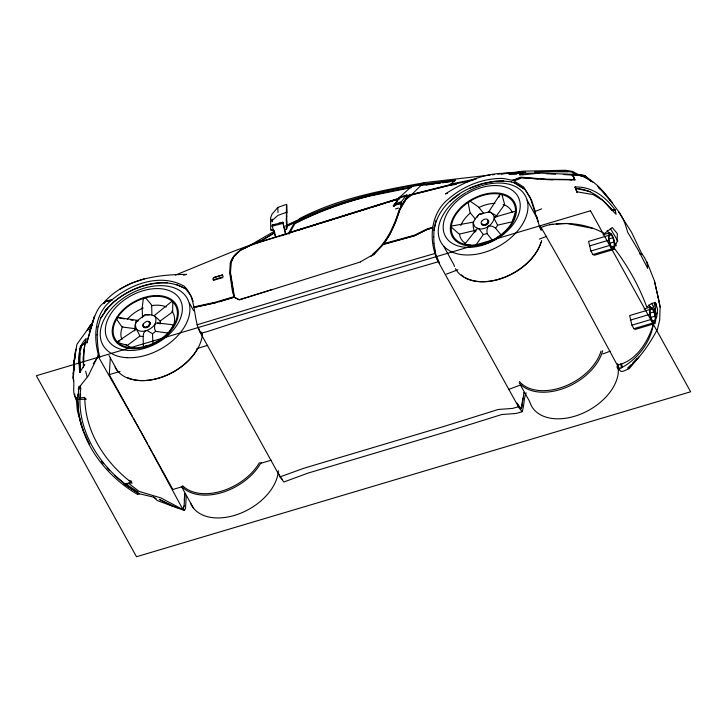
<?xml version="1.0" encoding="UTF-8"?>
<svg xmlns="http://www.w3.org/2000/svg" width="727" height="727" viewBox="0 0 727 727"><rect width="100%" height="100%" fill="white"/><g stroke="black" fill="none" stroke-linecap="round" stroke-linejoin="round"><path stroke-width="1.09" d="M272.189 220.39L272.189 221.862L272.18 219.19L272.189 220.39L278.005 215.356L286.792 212.229L286.611 204.405L286.483 207.658M274.043 230.404L270.689 229.841L270.608 217.773L272.034 214.156L277.814 207.431L286.602 204.314M286.383 210.821L286.474 223.934M286.765 216.055L286.656 229.05L284.466 229.441M286.711 220.944L286.656 229.05M286.747 216.164L286.792 212.229M74.817 394.025L74.772 396.215L76.853 401.295M286.411 211.393L286.474 206.722M659.262 302.614L660.116 307.085L659.698 320.007L657.472 329.177M571.54 174.753L572.84 174.371L574.939 179.905L546.095 179.533L521.395 177.524C514.434 182.695 510.054 179.205 502.448 178.415C482.692 178.288 463.299 186.039 448.477 198.998C429.875 213.802 428.303 241.646 438.236 261.775L518.433 406.738L522.05 411.764L516.152 413.445L501.766 414.535L449.095 431.002L307.748 473.195L283.83 482.019L280.095 476.867L200.625 333.22C192.391 318.517 197.253 298.779 184.185 286.211C160.74 272.97 131.233 283.721 112.022 299.788L105.36 301.069L103.879 303.759M433.765 237.12L433.983 230.223M79.806 361.71L80.143 352.913M272.116 230.305L270.898 229.996M93.283 363.691L98.236 356.457L98.327 354.313M132.296 416.226L109.286 374.632L110.331 357.811M134.786 330.912L135.022 325.196L136.249 321.443L145.273 314.755L150.734 314.846L154.56 315.954L160.14 321.043L160.258 323.86L157.659 322.997L155.687 323.27C151.934 329.349 142.547 334.338 136.094 329.149L117.574 341.608L117.692 342.526L127.37 345.389L139.802 336.128L143.119 336.546L143.628 333.393L144.764 331.376L145.809 330.549L147.336 330.612L152.525 333.748L152.897 344.671M73.1 377.031L74.336 360.419L76.908 344.353L92.747 322.325M83.996 349.632L83.569 366.117M488.19 221.953L488.244 221.317M77.68 397.369L77.98 394.061M78.38 389.645L78.58 387.446M78.943 388.554C72.309 432.111 101.189 473.213 137.521 494.433L139.457 493.86C103.125 472.641 74.245 431.529 80.879 387.982L78.943 388.554L78.834 386.346M137.521 494.433L137.757 491.852L126.398 484.336M74.49 362.182L73.309 374.105L74.081 360.547L75.772 349.187L74.699 360.019M79.452 388.872L79.679 386.646L88.294 375.841L98.445 355.003C93.165 336.001 94.783 313.237 111.513 300.242L112.022 299.788M184.822 493.324L184.131 505.919L183.122 508.055L184.485 510.518L185.494 508.391L186.257 495.914M184.24 500.131L184.894 493.451M97.154 334.856L97.927 326.814M399.168 197.935L393.425 206.332L394.779 205.15L401.04 203.287L401.867 205.268L401.304 201.797L405.92 195.954L407.011 197.944L405.621 199.416M79.925 372.197L80.433 372.269C80.633 363.445 75.59 347.106 85.232 342.962L86.113 338.655C76.871 346.724 78.707 362.528 80.588 372.297M655.091 311.329L656.163 303.777M654.109 306.749L654.745 302.477M475.64 231.868L475.903 230.059L477.839 228.405C486.672 232.104 501.557 217.455 489.535 211.821L478.984 214.292L475.349 218.736L473.132 222.58L473.195 226.733L474.413 231.895M157.659 322.997L173.726 324.86L169.473 331.494M522.867 398.169L521.659 407.311L520.65 408.174L517.042 403.14L518.433 406.738L520.732 409.383L521.704 407.393L523.949 392.844M85.041 342.617L83.151 358.102L83.487 367.671M84.014 349.66L85.023 344.071M85.032 343.026L85.795 339.155M434.11 229.668L436.018 220.263M653.364 323.515C650.91 341.181 639.642 356.357 624.82 365.881L618.214 369.198L616.85 366.735L619.749 368.952M84.25 365.663L84.777 364.736M128.579 483.273L139.084 491.425L160.812 497.886L182.95 509.591L184.058 505.801M405.92 195.954L407.011 197.944M512.426 220.944L515.561 212.02L515.116 211.275L494.614 217.173L494.451 219.154L497.595 225.143L496.786 226.67L495.523 228.105L492.315 226.233L488.399 225.933L486.936 229.741L487.09 233.612L492.243 240.092M98 326.941L100.717 318.026L107.423 308.203L113.385 302.259C132.623 286.147 162.176 275.397 185.621 288.801M398.959 199.007L399.623 197.281L406.911 195.036L408.919 196.454L405.493 199.189L399.114 209.976C393.998 226.46 386.619 242.945 372.824 253.996M653.064 325.405C647.403 342.699 636.18 360.828 617.35 365.245L578.956 293.953L541.233 227.633M91.375 326.914L89.348 331.539C93.928 320.916 96.636 300.86 111.513 300.242M526.13 392.798C523.576 398.541 524.367 405.811 522.05 411.764M608.481 235.484L609.453 232.931L611.262 233.54C614.006 238.129 616.078 244.272 613.815 249.425L594.377 255.232L592.868 254.55L590.924 251.033L588.579 241.409L608.481 235.484L608.717 240.21L610.062 245.308L612.016 248.825L613.815 249.425M614.297 245.99L613.479 248.143L611.952 247.634C609.635 243.754 607.89 238.574 609.799 234.221L611.316 234.73L612.961 237.702L614.097 242L614.297 245.99L611.334 246.807M649.502 309.629L650.474 307.085L652.283 307.675C655.027 312.274 657.099 318.417 654.836 323.57L635.398 329.376L633.889 328.695L631.945 325.178L629.591 315.554L649.502 309.629L649.738 314.355L651.083 319.453L653.037 322.97L654.836 323.57M655.318 320.134L654.5 322.288L652.973 321.779C650.656 317.899 648.902 312.71 650.819 308.366L652.337 308.875L653.982 311.847L655.118 316.145L655.318 320.134L652.355 320.952M213.456 277.669L222.553 274.951L213.456 277.669L212.866 279.177L213.529 280.313L222.635 277.596L223.216 276.087M498.677 197.508L499.912 194.563L501.248 194.227L502.057 195.036L504.656 204.451L496.514 215.828L497.595 216.71M89.348 331.539L91.993 325.505M411.255 194.963L408.447 195.881M450.958 185.012L451.231 184.431L411.627 194.409L411.364 195L449.859 185.294M103.879 303.35L104.697 301.669M397.46 200.579L393.861 206.114L398.923 198.18L406.911 195.036M80.343 346.088L78.998 361.755L79.652 372.542M488.135 222.598L485.754 224.861L482.728 224.952M173.081 325.551L173.726 324.86M257.912 242.773L288.564 233.285L294.535 222.553L295.017 223.425L289.591 233.185M655.154 319.607L656.735 316.772L657.562 309.329L655.345 302.323L651.201 303.741L646.785 307.112C639.042 285.884 627.764 265.837 614.033 247.907L617.023 241.964L617.387 233.712L612.325 227.551L604.41 233.567C587.116 223.716 566.433 221.381 547.049 225.315L539.979 227.778L530.201 197.617L523.667 187.057L513.516 180.596M657.408 329.367C649.665 343.798 640.451 357.593 627.783 368.225L630.909 364.945M80.979 345.843L80.57 349.705L81.188 346.216L85.014 342.99M87.703 330.094L92.374 323.033M393.425 206.332L394.57 205.196L401.104 203.342L401.767 205.468L400.595 207.44L401.04 203.287M87.295 330.322L90.639 324.733M79.743 372.533L84.414 364.927M655.463 315.527L657.272 312.655M499.912 194.563L488.353 212.429L489.535 211.821L496.514 215.828M372.478 255.368L383.265 244.327C391.262 234.176 395.897 221.944 399.868 209.767L406.257 198.971L411.228 194.791L451.549 184.649M476.93 217.364L478.984 214.292L482.301 213.856M100.78 318.153L107.487 308.33L113.448 302.377C128.106 289.6 147.726 282.376 167.174 282.721M475.894 245.09L483.328 234.512L487.09 233.612M393.189 206.032L395.77 202.415M402.449 203.86L404.984 200.307M213.529 280.313L214.111 279.504L221.662 277.26L222.635 277.596M473.586 222.117L473.132 222.58L474.704 226.706L479.193 229.159L483.328 234.512M475.903 230.059L464.78 244.199L465.462 244.79L471.014 245.181M638.933 356.921L629.282 368.634L623.048 371.297L621.112 371.415L618.214 369.198M494.842 239.637L498.622 236.33M393.852 205.686L394.743 204.832L401.15 202.997M371.015 256.322L374.632 253.723L383.311 244.399L414.454 235.802L426.813 229.65L432.665 227.842M632.463 363.309L637.152 358.393M406.866 197.908L410.482 195L410.991 195.418L405.966 199.38L402.822 203.869L399.714 209.839L395.661 221.508L389.754 234.521L383.265 244.327L414.599 235.684L427.003 229.514L432.801 227.724M411.446 194.827L421.705 184.722L422.151 185.521M236.011 254.641L233.567 256.922L230.759 263.038L230.277 273.252L234.085 297.216L239.074 299.778M168.519 333.102L155.732 331.348L152.525 333.748M397.533 199.198L411.473 186.548L421.705 184.722M143.065 316.59L145.273 314.755L149.053 314.8M434.028 230.305C438.626 196.972 480.42 176.879 511.326 181.941M105.106 310.556L107.687 308.384M105.115 310.847L107.696 308.666M451.149 185.294L450.813 184.067L455.538 180.096L421.669 184.276C374.95 191.801 328.35 203.324 286.556 226.17M111.913 300.306L105.188 301.732L105.106 301.232C125.871 278.768 157.641 274.497 186.657 274.379L183.522 275.251M449.84 201.461L459.037 194.391M399.259 198.189L398.242 199.398M160.14 321.043L172.635 311.883L172.817 301.732L171.699 301.56L154.388 315.482L154.56 315.954C158.677 320.861 151.87 326.06 155.732 331.348M139.802 336.128C138.266 331.203 133.595 326.959 136.249 321.443L137.903 320.425L118.128 317.545L116.938 318.408L116.893 319.598L122.009 326.986L134.804 328.631M576.911 192.119L576.011 188.457C591.16 189.129 602.983 198.825 611.98 210.158L615.133 210.03L616.123 214.329L602.81 200.416L593.087 194.582L576.802 191.783L575.193 186.975C592.351 186.539 605.555 196.799 615.133 210.03M274.797 232.44L257.413 242.991L251.378 245.19M258.867 242.209L274.061 233.185M248.725 246.035L274.006 231.486M257.222 241.827L259.166 240.692M360.356 261.884L374.632 253.723M246.626 246.671C239.565 250.188 232.358 255.177 230.195 263.192L229.787 273.134L232.349 290.8L234.085 297.216L219.272 301.741M243.663 248.816L252.851 244.163L399.668 198.371M574.939 179.905L572.067 174.316L539.652 173.071L508.636 173.489M147.327 345.525L144.755 346.297L143.428 347.488L143.119 336.546M119.61 289.382L131.433 283.203L144.573 278.668M285.684 226.951L294.535 222.553M294.044 223.762C330.594 204.587 370.861 194.136 411.364 187.312M295.162 223.507C318.799 211.466 343.835 202.406 369.58 196.072M285.756 225.652L303.877 217.282M572.54 174.825L572.067 174.316L572.84 174.371C595.677 175.507 607.945 197.88 620.531 214.101M249.134 245.953L252.896 244.072L240.401 250.388L233.83 256.513L230.995 262.665L230.514 272.907L234.403 296.607M299.179 218.818C338.182 198.362 381.848 190.383 424.759 182.613L421.669 184.276L422.378 185.549L422.087 184.213L425.186 182.541L490.216 175.025M175.361 275.115L231.886 251.933L251.669 244.517M534.727 211.648L541.606 208.867M512.78 180.287L520.796 177.179L545.65 179.169L574.275 179.542M513.335 180.614L520.45 177.697L527.857 178.17M446.314 274.143L457.946 269.762M539.334 239.092L546.731 236.302M508.809 389.399L520.432 385.019L529.765 401.722A48.182 31.479 -29.2 0 0 582.427 413.409A48.182 31.479 -29.2 0 0 617.559 363.618M602.874 353.949L610.28 351.159M279.041 473.986L280.095 476.867L304.14 468.161L445.478 425.967L498.149 409.501L512.535 408.41L518.433 406.738M447.405 193.218L445.351 193.955C463.617 182.268 484.309 172.799 506.428 173.335M469.969 188.157L481.847 183.886L494.251 181.287L503.811 180.878M234.085 297.216L215.419 302.795L193.991 307.476M288.61 232.804L398.987 198.326M281.004 235.802L295.671 230.995M233.585 296.816L215.283 302.241L193.855 306.894M608.39 235.675L611.316 234.73M649.411 309.82L652.337 308.875M403.04 196.99L406.057 195.827L407.147 197.789M278.65 223.407L282.976 222.244L283.003 223.316L272.189 226.224L275.478 236.857M272.461 289.419L239.501 299.66M360.319 262.002L239.619 299.788L233.921 297.207M406.557 195.963L410.882 194.618M407.238 196.008L410.482 195M296.316 230.75L303.813 228.423M308.103 227.088L317.744 224.089M319.88 223.416L334.874 218.745M335.947 218.418L369.143 208.076M371.288 207.413L374.496 206.413M375.568 206.077L383.138 203.724M387.464 202.37L398.278 199.007M296.743 230.668L335.301 218.654M336.374 218.327L399.795 198.58M395.27 203.669L401.304 201.797M610.017 238.61L612.961 237.702M650.047 313.064L653.982 311.847M589.279 246.008L608.717 240.21M590.924 251.033L610.062 245.308M592.868 254.55L612.016 248.825M630.3 320.153L649.738 314.355M631.945 325.178L651.083 319.453M633.889 328.695L653.037 322.97M432.747 227.206L426.885 229.014L414.535 235.166L383.865 243.636M146.018 327.404L149.071 325.86L149.971 323.888L149.38 322.897M434.537 253.587L362.537 274.552L196.89 324.86M433.901 243.309L435.864 254.913L439.571 263.11L438.236 261.775L366.244 282.748L244.899 319.371L206.659 331.794L200.625 333.22L198.317 327.45M109.286 374.632L120.1 371.415M196.853 348.569L207.668 345.352M603.019 234.848L609.453 232.931M644.04 308.993L650.474 307.085M182.559 486.599L172.835 489.498L153.115 453.848M260.402 463.426L271.207 460.209M395.506 208.94L398.56 208.04M609.162 243.445L614.097 242M650.183 317.59L655.118 316.145M272.189 226.224L272.162 225.152L275.406 224.279M194.027 307.385L215.474 302.732M117.574 341.608L119.946 341.008M473.804 230.704L459.264 234.139L451.149 226.997L451.885 225.979L473.504 222.108M272.162 225.152L282.976 222.244L285.629 233.631M497.595 225.143L512.162 221.835M370.679 195.836L411.373 187.584M494.614 217.173L496.041 216.864M450.813 184.067L476.548 178.806M450.831 184.812L473.313 180.187M452.221 185.067L456.474 184.185M466.062 182.186L468.197 181.741M501.366 174.116L523.058 171.172L565.279 170.263L572.331 171.363L579.31 175.062M422.451 185.267L454.684 180.687M426.077 185.04L434.855 183.831M437.045 183.531L440.344 183.086M442.534 182.786L450.213 181.732M452.412 181.432L454.602 181.132L453.902 179.86M492.343 174.834L494.542 174.562M497.85 174.144L508.873 172.762M79.497 398.096L84.814 397.424C84.914 431.811 105.324 462.899 132.178 483.037L124.217 483.646M514.652 183.004L525.03 189.52L530.974 199.116M509.218 173.98L511.399 173.726M514.671 173.344L525.621 172.263M524.14 392.407L523.994 392.925M513.553 172.844L509.173 173.299L508.855 173.871L516.606 173.762M515.752 172.617L523.422 171.826M522.077 174.889L539.652 173.071M611.752 209.712L614.86 209.521M549.73 224.479L552.983 224.289M556.228 224.107L567.069 223.471L592.914 228.423M534.509 172.008L565.615 171.127L572.658 172.217L576.456 174.326M79.534 399.359L86.24 399.196L84.441 398.478M509.118 173.998L516.87 173.889M539.143 171.663L567.987 171.854M552.893 179.76L542.487 179.351M546.568 173.744L555.492 174.126M563.307 174.471L578.129 175.534M569.759 179.76L571.731 179.869M532.364 178.533L537.989 178.987M639.642 253.441L641.723 253.678C644.976 257.731 648.039 263.365 647.603 268.263L638.361 250.288L627.637 232.186C625.602 225.061 623.284 217.373 618.55 211.784L631.572 232.304L641.723 253.678M639.896 253.932L642.014 254.196M80.642 346.152L81.188 346.216M130.815 320.007L132.941 320.289M136.131 320.716L138.257 320.998M80.515 346.452L80.806 346.143M138.875 493.651L153.697 497.15L156.114 498.631M580.164 175.852L583.208 176.325L593.014 182.241M578.338 174.453L584.89 175.525L591.596 181.486M578.637 174.698L585.19 175.761M118.128 317.545L124.426 318.908M590.442 191.664L575.693 188.411L576.956 192.246M145.236 327.414L144.146 326.814M511.281 181.859L514.143 182.75M124.172 484.636L125.862 485.145L131.66 481.292L128.979 480.383M184.485 510.518L157.305 500.576L153.697 497.15M78.416 399.387C70.374 396.606 75.626 383.556 73.054 377.54L73.581 381.421M572.985 172.908L575.92 174.198M176.425 284.53L185.549 288.674L190.738 295.462M177.279 507.882L159.177 499.331L172.399 506.156M514.098 182.668L514.698 183.077M76.853 398.042L77.371 398.369L78.725 414.081L82.814 429.484L89.639 444.57M514.834 182.977L524.985 189.438M126.398 485.5L137.985 493.07M487.499 220.426L487.981 220.799M200.625 333.22L201.942 334.302L200.697 331.512M114.875 475.522L124.735 483.973M584.89 175.525L591.342 181.35M597.567 185.967L612.534 203.087L602.474 190.947M598.366 187.566L599.766 188.993M411.228 194.791L411.718 195.299M608.099 205.868L611.934 209.921M280.095 476.867L282.403 479.429M101.271 461.336L103.461 463.799M107.114 467.906L109.314 470.369M495.523 228.105L501.385 235.357M475.194 218.9L470.015 212.502L468.215 202.906L469.042 201.715L470.523 201.397L478.511 206.95L483.637 213.375M617.35 365.245L619.795 369.034M610.307 228.451L617.805 240.964M607.072 230.377L608.799 233.267M613.997 241.937L616.305 245.781M574.903 187.175L575.766 188.629M98.236 356.457L141.465 432.765L182.95 509.591M181.323 486.29L193.5 508.164M539.979 227.778L541.333 230.241L539.625 225.461M288.564 233.285L289.046 234.158M98.445 355.003L99.808 357.466L98.409 350.977M133.395 418.207L138.866 428.103M139.966 430.084L141.065 432.065M141.611 433.056L147.636 443.952M148.726 445.924L152.016 451.867M575.193 186.975L576.011 188.457M527.13 200.143L536.908 217.927M443.997 246.753L453.775 264.528A48.182 31.452 -28.8 0 0 454.484 266.6M189.483 303.159L193.673 310.774M109.014 355.503L117.392 370.743M651.692 303.323L655.272 310.374L655.509 318.081M648.847 304.986L650.383 308.012M481.983 224.061L482.246 224.579M83.296 429.939L81.46 425.877L77.316 410.328L76.199 397.651M572.385 174.589L574.303 179.142M438.236 261.775L435.855 255.968L434.646 250.033M646.721 261.438L654.4 280.758M191.31 296.162L193.109 301.487M531.519 199.998L535.39 211.957M273.797 230.468L275.442 235.784M536.662 216.183L538.253 221.635M481.501 223.534L481.865 224.825L484.882 225.497A3.899 2.544 -29 0 0 488.135 223.362A3.899 2.544 -29 0 0 488.38 220.572M85.622 371.206L87.113 376.804M283.003 223.316L285.656 234.703M621.64 364.182L622.239 367.235M620.676 363.754L621.53 367.898M659.216 302.377L654.464 281.131L658.289 297.925M658.035 296.189L660.116 307.085M97.5 343.353L98.472 351.105M80.124 369.334L80.315 371.27M80.334 371.306L79.788 361.673M286.602 205.468L286.774 212.684M97.091 334.738L97.572 343.48M286.602 227.042L286.656 228.005L286.356 218.5M142.492 317.654L142.183 307.875L143.292 298.933L144.5 298.006L145.854 298.161L151.661 305.049L151.907 314.855M433.719 237.038L433.946 243.381M277.823 207.531L277.978 212.593M80.152 385.973L80.188 388.218M80.288 393.825L80.37 398.314M196.972 349.76A47.219 30.852 -28.8 0 1 127.607 377.676M202.433 333.738A48.182 31.479 -28.8 0 1 163.657 376.386A48.182 31.479 -28.8 0 1 115.02 367.053M259.439 462.654A47.219 30.788 -29.1 0 1 221.562 491.143A47.219 30.788 -29.1 0 1 182.641 485.727M278.359 470.823A48.182 31.415 -29.2 0 1 238.892 513.925A48.182 31.415 -29.2 0 1 190.665 503.475M261.138 462.463A48.182 31.415 -29.2 0 1 222.398 492.397A48.182 31.415 -29.2 0 1 182.104 486.845M601.047 351.041A47.219 30.834 -29.2 0 1 563.643 386.737A47.219 30.834 -29.2 0 1 519.442 381.53M602.665 350.732A48.182 31.461 -29.2 0 1 564.852 387.945A48.182 31.461 -29.2 0 1 519.105 382.875M540.952 242.418A47.219 30.816 -28.8 0 1 509.027 275.56A47.219 30.816 -28.8 0 1 465.625 277.796M463.808 276.678A47.219 30.816 -28.8 0 1 461.363 274.806M482.146 185.539A48.182 31.434 -28.7 0 1 524.821 219.818A48.182 31.434 -28.7 0 1 451.64 251.833A48.182 31.434 -28.7 0 1 465.907 192.637M466.861 192.082A48.182 31.434 -28.7 0 1 481.12 185.848M541.66 240.483A48.182 31.452 -28.8 0 1 500.576 278.595A48.182 31.452 -28.8 0 1 455.42 268.599M143.582 324.442A3.899 2.544 -29 0 0 144.255 327.55A3.899 2.544 -29 0 0 148.644 326.677L150.389 323.788A3.899 2.544 -29 0 0 148.508 321.979M171.836 311.083A28.844 18.847 -28.7 0 1 173.844 324.278M134.84 348.06A28.844 18.847 -28.7 0 1 125.689 344.416M121.945 339.573A28.844 18.847 -28.7 0 1 122.681 326.378M127.261 319.317A28.844 18.847 -28.7 0 1 143.246 308.039M151.543 305.649A28.844 18.847 -28.7 0 1 166.31 306.958M465.616 243.554A28.844 18.82 -28.6 0 1 459.519 234.285M460.827 225.47A28.844 18.82 -28.6 0 1 470.16 213.202M478.484 207.713A28.844 18.82 -28.6 0 1 494.914 203.351M503.093 204.451A28.844 18.82 -28.6 0 1 512.281 212.575M73.709 368.553L73.391 377.34L74.081 360.547L73.709 368.553M91.493 325.778L86.758 343.108L94.537 316.154L91.493 325.778M150.026 323.124L148.281 326.014A3.899 2.544 -29 0 1 143.891 326.886A3.899 2.544 -29 0 1 143.219 323.788L146.318 321.488A3.899 2.544 -29 0 1 150.026 323.124M481.674 221.253L481.074 222.762L481.438 224.052L484.455 224.725A3.899 2.544 -29 0 0 488.253 220.39A3.899 2.544 -29 0 0 483.091 219.917L481.674 221.253M590.506 210.766L36.35 375.723L136.494 556.737L690.65 391.78L590.506 210.766M522.986 174.371L519.732 174.807L522.986 174.371M128.334 350.414A41.366 27.026 -28.8 0 0 182.141 305.676A41.366 27.026 -28.8 0 0 121.091 302.459A41.366 27.026 -28.8 0 0 128.334 350.414M131.95 348.624A35.505 23.2 -28.8 0 0 178.142 310.22A35.505 23.2 -28.8 0 0 125.726 307.457A35.505 23.2 -28.8 0 0 131.95 348.624M126.989 357.684A48.182 31.479 -28.8 0 0 189.656 305.585A48.182 31.479 -28.8 0 0 118.528 301.85A48.182 31.479 -28.8 0 0 126.989 357.684M469.315 247.353A41.366 26.99 -28.7 0 0 519.496 200.261A41.366 26.99 -28.7 0 0 456.329 201.733A41.366 26.99 -28.7 0 0 469.315 247.353M472.723 245.999A35.505 23.182 -28.8 0 0 515.807 205.568A35.505 23.182 -28.8 0 0 461.581 206.813A35.505 23.182 -28.8 0 0 472.723 245.999M132.35 347.86A34.505 22.546 -28.7 0 0 177.224 310.556A34.505 22.546 -28.7 0 0 126.244 307.885A34.505 22.546 -28.7 0 0 132.35 347.86M473.041 245.226A34.505 22.51 -28.7 0 0 514.889 205.95A34.505 22.51 -28.7 0 0 462.181 207.204A34.505 22.51 -28.7 0 0 473.041 245.226"/></g></svg>
